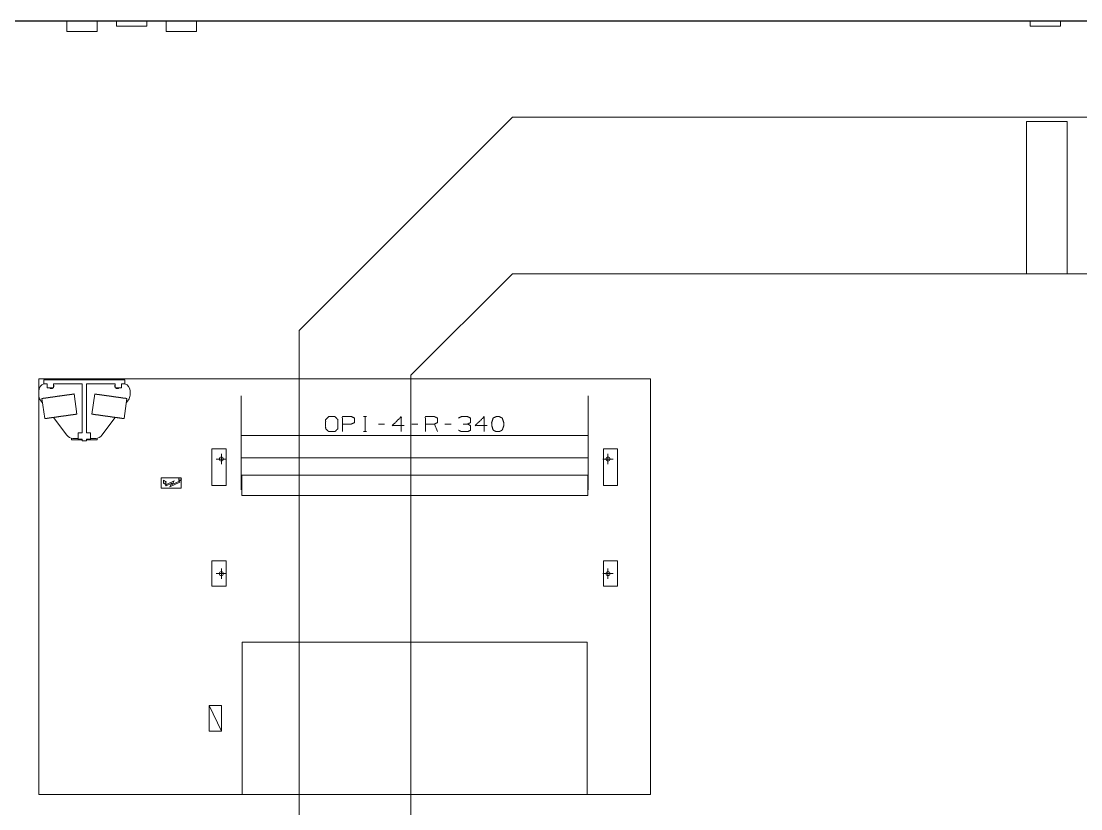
# Model space of a CAD drawing. Header units: millimetres. Extents: x 3056 to 110866, y 16649 to 58349.
# Drawn here: x 55818 to 66255, y 50594 to 58349 of the extents above; entities that cross this region are included whole.
import ezdxf

# ---------------------------------------------------------------- set-up
doc = ezdxf.new("R2010")
doc.units = ezdxf.units.MM
doc.layers.add('1', color=7, linetype='Continuous', true_color=0xffffff)

msp = doc.modelspace()

# ---------------------------------------------------------------- linework, layer by layer
at = {"layer": '1', "color": 143, "linetype": 'Continuous', "lineweight": 25}
msp.add_line((95866, 58349), (3056, 58349), dxfattribs=at)
at = {"layer": '1', "color": 143, "linetype": 'Continuous', "lineweight": 13}
for p, q in [((3056, 58349), (110866, 58349)), ((58556, 55303), (58556, 17870)), ((59656, 17870), (59656, 54863))]:
    msp.add_line(p, q, dxfattribs=at)
at = {"layer": '1', "color": 43, "linetype": 'Continuous', "lineweight": 13}
msp.add_line((3056, 58349), (110866, 58349), dxfattribs=at)
msp.add_line((3056, 58349), (110866, 58349), dxfattribs=at)
at = {"layer": '1', "color": 43, "linetype": 'Continuous', "lineweight": 25}
msp.add_line((110866, 58349), (3056, 58349), dxfattribs=at)
msp.add_line((110866, 58349), (3056, 58349), dxfattribs=at)
at = {"layer": '1', "color": 9, "linetype": 'Continuous', "lineweight": 13}
for p, q in [((56266, 58349), (56266, 58249)), ((56566, 58349), (56566, 58249)), ((56756, 58349), (56756, 58299)), ((57056, 58299), (57056, 58349)), ((57246, 58349), (57246, 58249)), ((57546, 58349), (57546, 58249)), ((65756, 58349), (65756, 58299)), ((66056, 58299), (66056, 58349)), ((56566, 58249), (56266, 58249)), ((56756, 58299), (57056, 58299)), ((57246, 58249), (57546, 58249)), ((65756, 58299), (66056, 58299)), ((60656, 57403), (58556, 55303)), ((70178, 57403), (60656, 57403)), ((66120, 57363), (65720, 57363)), ((65720, 55863), (65720, 57363)), ((66120, 55863), (66120, 57363)), ((60656, 55863), (59656, 54863)), ((60656, 55863), (68956, 55863)), ((58556, 55303), (58556, 47849)), ((59656, 51707), (59656, 54863))]:
    msp.add_line(p, q, dxfattribs=at)
at = {"layer": '1', "color": 4, "linetype": 'Continuous', "lineweight": 13}
for p, q in [((55990, 50735), (55990, 54828)), ((55990, 50735), (55990, 54828)), ((55990, 54828), (62018, 54828)), ((55990, 54828), (62018, 54828)), ((56840, 54818), (56040, 54818)), ((56040, 54818), (56040, 54778)), ((56840, 54818), (56840, 54778)), ((62018, 54828), (62018, 50735)), ((62018, 54828), (62018, 50735)), ((56040, 54778), (56075, 54778)), ((56075, 54778), (56075, 54738)), ((56135, 54738), (56075, 54738)), ((56135, 54778), (56420, 54778)), ((56135, 54778), (56135, 54738)), ((56420, 54778), (56420, 54295)), ((56460, 54778), (56745, 54778)), ((56460, 54778), (56460, 54295)), ((56745, 54778), (56745, 54738)), ((56805, 54738), (56745, 54738)), ((56805, 54778), (56840, 54778)), ((56805, 54778), (56805, 54738)), ((56890, 54708), (56890, 54667)), ((56005, 54622), (56028, 54593)), ((56022, 54634), (56050, 54436)), ((56367, 54481), (56339, 54679)), ((56542, 54679), (56514, 54481)), ((56831, 54436), (56859, 54634)), ((56853, 54593), (56875, 54622)), ((56136, 54448), (56268, 54272)), ((56613, 54272), (56745, 54448)), ((59189, 54456), (59219, 54456)), ((59205, 54456), (59205, 54308)), ((59398, 54383), (59339, 54383)), ((59725, 54383), (59666, 54383)), ((59918, 54308), (59888, 54383)), ((60052, 54383), (59992, 54383)), ((56420, 54295), (56380, 54295)), ((56380, 54295), (56380, 54235)), ((56460, 54295), (56500, 54295)), ((56500, 54295), (56500, 54235)), ((59189, 54308), (59219, 54308)), ((56315, 54243), (56315, 54227)), ((56315, 54227), (56420, 54227)), ((56380, 54242), (56328, 54242)), ((56420, 54235), (56380, 54235)), ((56420, 54235), (56420, 54217)), ((56460, 54217), (56420, 54217)), ((56460, 54235), (56460, 54217)), ((56460, 54235), (56500, 54235)), ((56460, 54227), (56565, 54227)), ((56553, 54242), (56500, 54242)), ((56565, 54243), (56565, 54227)), ((61404, 54270), (57984, 54270)), ((57695, 53778), (57695, 54138)), ((57695, 54138), (57836, 54138)), ((57790, 54088), (57790, 53988)), ((57836, 54138), (57836, 53778)), ((61553, 53778), (61553, 54138)), ((61553, 54138), (61693, 54138)), ((61598, 54088), (61598, 53988)), ((61693, 54138), (61693, 53778)), ((57740, 54038), (57840, 54038)), ((57984, 54051), (61404, 54051)), ((61548, 54038), (61648, 54038)), ((57990, 53680), (57990, 53880)), ((57990, 53880), (61398, 53880)), ((61398, 53880), (61398, 53680)), ((57195, 53853), (57395, 53853)), ((57195, 53753), (57195, 53853)), ((57250, 53811), (57219, 53830)), ((57219, 53797), (57219, 53830)), ((57219, 53797), (57229, 53802)), ((57245, 53775), (57229, 53802)), ((57239, 53806), (57250, 53811)), ((57249, 53788), (57239, 53806)), ((57303, 53802), (57245, 53775)), ((57249, 53788), (57326, 53824)), ((57382, 53812), (57283, 53766)), ((57283, 53766), (57303, 53802)), ((57306, 53787), (57326, 53824)), ((57378, 53821), (57306, 53787)), ((57370, 53828), (57370, 53853)), ((57395, 53828), (57370, 53828)), ((57382, 53812), (57378, 53821)), ((57395, 53853), (57395, 53753)), ((57836, 53778), (57695, 53778)), ((61693, 53778), (61553, 53778)), ((57395, 53753), (57195, 53753)), ((61398, 53680), (57990, 53680)), ((57695, 53035), (57836, 53035)), ((57695, 52785), (57695, 53035)), ((57836, 53035), (57836, 52785)), ((61553, 52785), (61553, 53035)), ((61553, 53035), (61693, 53035)), ((61693, 53035), (61693, 52785)), ((57790, 52960), (57790, 52860)), ((61598, 52960), (61598, 52860)), ((57740, 52910), (57840, 52910)), ((61548, 52910), (61648, 52910)), ((57836, 52785), (57695, 52785)), ((61693, 52785), (61553, 52785)), ((61394, 52235), (57994, 52235)), ((57670, 51610), (57790, 51360)), ((57670, 51610), (57790, 51610)), ((57670, 51360), (57670, 51610)), ((57790, 51610), (57790, 51360)), ((57790, 51360), (57670, 51360)), ((62018, 50735), (55990, 50735)), ((62018, 50735), (55990, 50735))]:
    msp.add_line(p, q, dxfattribs=at)
for centre, radius in [((57790, 54038), 20), ((61598, 54038), 20), ((57383, 53841), 12.5), ((57790, 52910), 20), ((61598, 52910), 20)]:
    msp.add_circle(centre, radius, dxfattribs=at)
for centre, radius, start, end in [((56065, 54708), 75, 109.4723, 180), ((56115, 54758), 25, 233.1281, 270), ((56115, 54758), 25, 270, 306.8719), ((56115, 54758), 25, 323.1337, 36.8719), ((56765, 54758), 25, 143.1281, 216.8663), ((56765, 54758), 25, 233.1281, 270), ((56765, 54758), 25, 270, 306.8719), ((56815, 54708), 75, 0, 70.5277), ((56065, 54667), 75, 180, 216.8699), ((56815, 54667), 75, 323.1301, 0), ((56328, 54317), 75, 216.8699, 270), ((56553, 54317), 75, 270, 323.1301)]:
    msp.add_arc(centre, radius, start, end, dxfattribs=at)
for points, knots in [([(56339, 54679), (56339, 54679), (56339, 54679), (56338, 54679), (56338, 54679), (56338, 54678), (56337, 54678), (56337, 54678), (56337, 54678), (56336, 54678), (56335, 54678), (56334, 54678), (56332, 54678), (56331, 54678), (56331, 54677), (56329, 54677), (56328, 54677), (56327, 54677), (56324, 54677), (56323, 54676), (56322, 54676), (56321, 54676), (56318, 54676), (56317, 54675), (56315, 54675), (56314, 54675), (56312, 54675), (56310, 54675), (56307, 54674), (56304, 54674), (56302, 54673), (56298, 54673), (56296, 54673), (56292, 54672), (56288, 54672), (56284, 54671), (56282, 54671), (56277, 54670), (56275, 54670), (56271, 54669), (56268, 54669), (56266, 54668), (56264, 54668), (56261, 54668), (56259, 54667), (56256, 54667), (56254, 54667), (56251, 54666), (56246, 54666), (56244, 54665), (56241, 54665), (56236, 54664), (56230, 54663), (56228, 54663), (56225, 54663), (56222, 54662), (56219, 54662), (56214, 54661), (56211, 54661), (56208, 54660), (56206, 54660), (56200, 54659), (56197, 54659), (56194, 54658), (56192, 54658), (56186, 54657), (56183, 54657), (56180, 54656), (56175, 54656), (56169, 54655), (56166, 54654), (56163, 54654), (56161, 54654), (56158, 54653), (56155, 54653), (56152, 54652), (56149, 54652), (56147, 54652), (56141, 54651), (56138, 54650), (56136, 54650), (56130, 54649), (56128, 54649), (56125, 54649), (56120, 54648), (56114, 54647), (56112, 54647), (56107, 54646), (56104, 54646), (56102, 54645), (56099, 54645), (56095, 54644), (56092, 54644), (56090, 54644), (56088, 54643), (56085, 54643), (56083, 54643), (56081, 54642), (56079, 54642), (56077, 54642), (56072, 54641), (56068, 54641), (56064, 54640), (56062, 54640), (56061, 54639), (56057, 54639), (56053, 54639), (56050, 54638), (56047, 54638), (56046, 54637), (56044, 54637), (56041, 54637), (56039, 54636), (56036, 54636), (56034, 54636), (56033, 54636), (56032, 54635), (56030, 54635), (56029, 54635), (56028, 54635), (56027, 54635), (56026, 54635), (56025, 54635), (56025, 54634), (56024, 54634), (56024, 54634), (56023, 54634), (56023, 54634), (56023, 54634), (56023, 54634), (56022, 54634), (56022, 54634), (56022, 54634), (56022, 54634), (56022, 54634)], [0, 0, 0.000166, 0.000316, 0.0008, 0.001268, 0.002872, 0.003974, 0.005091, 0.006511, 0.007947, 0.011422, 0.015529, 0.020255, 0.022926, 0.025582, 0.031527, 0.034799, 0.038057, 0.045187, 0.049027, 0.052886, 0.057025, 0.065575, 0.069986, 0.074677, 0.07937, 0.084328, 0.089289, 0.099726, 0.11068, 0.116407, 0.128079, 0.134059, 0.146449, 0.15929, 0.172566, 0.179414, 0.193305, 0.200354, 0.214832, 0.222262, 0.229678, 0.237273, 0.244855, 0.252622, 0.26037, 0.268283, 0.276183, 0.292299, 0.300479, 0.308662, 0.325261, 0.342095, 0.350609, 0.359127, 0.367742, 0.376344, 0.39371, 0.402461, 0.411226, 0.420029, 0.437695, 0.446546, 0.455447, 0.464329, 0.482147, 0.49108, 0.5, 0.51785, 0.535668, 0.544553, 0.553451, 0.562303, 0.571152, 0.579971, 0.588771, 0.59752, 0.606287, 0.623654, 0.632255, 0.640871, 0.657905, 0.666319, 0.674736, 0.691336, 0.707701, 0.715748, 0.731714, 0.739628, 0.747378, 0.755126, 0.770322, 0.777736, 0.785168, 0.792396, 0.799627, 0.806692, 0.813738, 0.820586, 0.827431, 0.840707, 0.853549, 0.865939, 0.871902, 0.877879, 0.889318, 0.900272, 0.910709, 0.920629, 0.925321, 0.929998, 0.938831, 0.947114, 0.95481, 0.961941, 0.965199, 0.96847, 0.974415, 0.977072, 0.979742, 0.984469, 0.986522, 0.988578, 0.990313, 0.992051, 0.993486, 0.994906, 0.996024, 0.997128, 0.997928, 0.99873, 0.999198, 0.999682, 0.999831, 1, 1]), ([(56859, 54634), (56859, 54634), (56859, 54634), (56859, 54634), (56859, 54634), (56858, 54634), (56858, 54634), (56858, 54634), (56857, 54634), (56857, 54634), (56857, 54634), (56856, 54634), (56855, 54635), (56855, 54635), (56854, 54635), (56853, 54635), (56852, 54635), (56851, 54635), (56849, 54635), (56848, 54636), (56847, 54636), (56845, 54636), (56842, 54636), (56840, 54637), (56837, 54637), (56835, 54637), (56834, 54638), (56831, 54638), (56827, 54639), (56824, 54639), (56820, 54639), (56819, 54640), (56817, 54640), (56813, 54641), (56811, 54641), (56807, 54641), (56804, 54642), (56802, 54642), (56800, 54642), (56798, 54643), (56796, 54643), (56793, 54643), (56791, 54644), (56789, 54644), (56786, 54644), (56781, 54645), (56779, 54645), (56777, 54646), (56774, 54646), (56769, 54647), (56766, 54647), (56761, 54648), (56756, 54649), (56753, 54649), (56751, 54649), (56745, 54650), (56743, 54650), (56740, 54651), (56734, 54652), (56732, 54652), (56729, 54652), (56726, 54653), (56723, 54653), (56720, 54654), (56718, 54654), (56715, 54654), (56712, 54655), (56706, 54656), (56701, 54656), (56698, 54657), (56695, 54657), (56689, 54658), (56687, 54658), (56684, 54659), (56681, 54659), (56675, 54660), (56673, 54660), (56670, 54661), (56667, 54661), (56661, 54662), (56659, 54662), (56656, 54663), (56653, 54663), (56651, 54663), (56645, 54664), (56640, 54665), (56637, 54665), (56635, 54666), (56630, 54666), (56627, 54667), (56625, 54667), (56622, 54667), (56620, 54668), (56617, 54668), (56615, 54668), (56613, 54669), (56610, 54669), (56606, 54670), (56603, 54670), (56599, 54671), (56597, 54671), (56593, 54672), (56589, 54672), (56585, 54673), (56583, 54673), (56579, 54673), (56577, 54674), (56574, 54674), (56571, 54675), (56569, 54675), (56567, 54675), (56566, 54675), (56564, 54675), (56563, 54676), (56562, 54676), (56560, 54676), (56559, 54676), (56558, 54676), (56557, 54677), (56554, 54677), (56553, 54677), (56552, 54677), (56550, 54677), (56549, 54678), (56549, 54678), (56547, 54678), (56546, 54678), (56545, 54678), (56544, 54678), (56544, 54678), (56543, 54678), (56543, 54679), (56543, 54679), (56542, 54679), (56542, 54679), (56542, 54679), (56542, 54679)], [0, 0, 0.000169, 0.000318, 0.000802, 0.00127, 0.002072, 0.002872, 0.003976, 0.005094, 0.006514, 0.007949, 0.009687, 0.011422, 0.013478, 0.015531, 0.020258, 0.022928, 0.025585, 0.03153, 0.034801, 0.038059, 0.04519, 0.052886, 0.061169, 0.070002, 0.074679, 0.079371, 0.089291, 0.099728, 0.110682, 0.122121, 0.128098, 0.134061, 0.146451, 0.15288, 0.165939, 0.172569, 0.179414, 0.186262, 0.193324, 0.200373, 0.207604, 0.214849, 0.222264, 0.229678, 0.244874, 0.252622, 0.260372, 0.268286, 0.284252, 0.292299, 0.308664, 0.325264, 0.333681, 0.342095, 0.359129, 0.367745, 0.376346, 0.393713, 0.40248, 0.411229, 0.420029, 0.428848, 0.437697, 0.446549, 0.455447, 0.464332, 0.48215, 0.5, 0.50892, 0.517853, 0.535671, 0.544553, 0.553454, 0.562305, 0.579971, 0.588774, 0.597539, 0.60629, 0.623656, 0.632258, 0.640873, 0.649391, 0.657905, 0.674739, 0.691338, 0.699521, 0.707701, 0.723817, 0.731717, 0.73963, 0.747378, 0.755145, 0.762727, 0.770322, 0.777738, 0.785168, 0.799646, 0.806695, 0.820586, 0.827434, 0.84071, 0.853551, 0.865941, 0.871921, 0.883593, 0.88932, 0.900274, 0.910711, 0.915672, 0.92063, 0.925323, 0.930014, 0.934425, 0.93885, 0.942975, 0.947114, 0.950973, 0.954813, 0.961943, 0.965218, 0.968473, 0.974418, 0.977091, 0.979745, 0.984471, 0.988578, 0.992053, 0.993489, 0.994909, 0.997144, 0.99793, 0.998732, 0.9992, 0.999684, 0.99985, 1, 1]), ([(57984, 54660), (57984, 54660), (57984, 54660), (57984, 54660), (57984, 54659), (57984, 54658), (57984, 54657), (57984, 54656), (57984, 54654), (57984, 54652), (57984, 54650), (57984, 54648), (57984, 54646), (57984, 54645), (57984, 54642), (57984, 54639), (57984, 54636), (57984, 54635), (57984, 54631), (57984, 54628), (57984, 54624), (57984, 54620), (57984, 54616), (57984, 54612), (57984, 54608), (57984, 54603), (57984, 54598), (57984, 54593), (57984, 54588), (57984, 54583), (57984, 54577), (57984, 54572), (57984, 54566), (57984, 54560), (57984, 54554), (57984, 54547), (57984, 54541), (57984, 54534), (57984, 54527), (57984, 54520), (57984, 54513), (57984, 54510), (57984, 54503), (57984, 54495), (57984, 54488), (57984, 54480), (57984, 54472), (57984, 54464), (57984, 54456), (57984, 54448), (57984, 54439), (57984, 54431), (57984, 54422), (57984, 54414), (57984, 54405), (57984, 54401), (57984, 54392), (57984, 54383), (57984, 54374), (57984, 54364), (57984, 54355), (57984, 54346), (57984, 54336), (57984, 54327), (57984, 54317), (57984, 54308), (57984, 54298), (57984, 54288), (57984, 54284), (57984, 54274), (57984, 54264), (57984, 54254), (57984, 54249), (57984, 54239), (57984, 54229), (57984, 54219), (57984, 54209), (57984, 54199), (57984, 54189), (57984, 54179), (57984, 54169), (57984, 54159), (57984, 54149), (57984, 54144), (57984, 54133), (57984, 54123), (57984, 54118), (57984, 54108), (57984, 54098), (57984, 54088), (57984, 54078), (57984, 54073), (57984, 54063), (57984, 54054), (57984, 54044), (57984, 54034), (57984, 54024), (57984, 54019), (57984, 54010), (57984, 54000), (57984, 53991), (57984, 53981), (57984, 53972), (57984, 53962), (57984, 53958), (57984, 53949), (57984, 53944), (57984, 53935), (57984, 53926), (57984, 53922), (57984, 53913), (57984, 53908), (57984, 53900), (57984, 53891), (57984, 53883), (57984, 53879), (57984, 53870), (57984, 53862), (57984, 53854), (57984, 53846), (57984, 53838), (57984, 53831), (57984, 53823), (57984, 53816), (57984, 53809), (57984, 53805), (57984, 53798), (57984, 53791), (57984, 53784), (57984, 53778), (57984, 53771), (57984, 53765), (57984, 53759), (57984, 53756), (57984, 53750), (57984, 53745), (57984, 53742), (57984, 53736)], [0, 0, 0.000115, 0.000441, 0.000996, 0.001764, 0.002754, 0.003962, 0.005394, 0.007043, 0.008904, 0.010988, 0.013284, 0.015797, 0.01716, 0.019989, 0.023035, 0.026293, 0.027971, 0.031543, 0.035322, 0.039302, 0.043493, 0.047885, 0.052477, 0.057264, 0.062251, 0.067439, 0.072815, 0.078381, 0.084135, 0.090078, 0.096199, 0.102509, 0.108991, 0.11565, 0.122486, 0.129489, 0.136663, 0.143998, 0.151499, 0.15916, 0.163065, 0.170955, 0.178994, 0.187182, 0.195513, 0.203987, 0.212593, 0.221337, 0.230212, 0.239213, 0.24834, 0.257581, 0.266937, 0.276407, 0.281171, 0.290802, 0.300536, 0.310361, 0.32029, 0.330304, 0.340405, 0.350585, 0.360846, 0.371181, 0.381579, 0.392046, 0.402575, 0.407866, 0.418476, 0.429137, 0.439845, 0.44521, 0.455974, 0.466773, 0.477606, 0.488463, 0.499342, 0.510238, 0.521145, 0.532064, 0.542984, 0.553903, 0.559359, 0.570267, 0.581169, 0.586614, 0.597482, 0.608332, 0.619154, 0.629941, 0.635318, 0.646054, 0.656744, 0.667382, 0.677975, 0.688511, 0.693767, 0.704211, 0.714586, 0.724892, 0.735124, 0.745282, 0.755348, 0.760341, 0.770275, 0.775222, 0.785019, 0.794719, 0.799511, 0.80905, 0.813797, 0.82317, 0.832429, 0.841573, 0.846079, 0.855034, 0.863863, 0.872561, 0.881121, 0.889544, 0.897823, 0.905959, 0.913941, 0.92178, 0.925656, 0.93326, 0.940698, 0.947975, 0.955093, 0.962032, 0.968806, 0.975402, 0.978614, 0.984947, 0.991096, 0.994125, 1, 1]), ([(61404, 54160), (61404, 54171), (61404, 54181), (61404, 54191), (61404, 54201), (61404, 54211), (61404, 54222), (61404, 54232), (61404, 54242), (61404, 54252), (61404, 54262), (61404, 54267), (61404, 54277), (61404, 54287), (61404, 54296), (61404, 54306), (61404, 54311), (61404, 54321), (61404, 54330), (61404, 54340), (61404, 54349), (61404, 54359), (61404, 54368), (61404, 54377), (61404, 54382), (61404, 54391), (61404, 54396), (61404, 54405), (61404, 54413), (61404, 54422), (61404, 54431), (61404, 54439), (61404, 54448), (61404, 54456), (61404, 54464), (61404, 54472), (61404, 54480), (61404, 54488), (61404, 54496), (61404, 54503), (61404, 54510), (61404, 54518), (61404, 54525), (61404, 54528), (61404, 54535), (61404, 54542), (61404, 54548), (61404, 54555), (61404, 54561), (61404, 54567), (61404, 54573), (61404, 54578), (61404, 54584), (61404, 54587), (61404, 54592), (61404, 54597), (61404, 54602), (61404, 54606), (61404, 54611), (61404, 54615), (61404, 54619), (61404, 54623), (61404, 54627), (61404, 54631), (61404, 54634), (61404, 54637), (61404, 54640), (61404, 54643), (61404, 54646), (61404, 54648), (61404, 54650), (61404, 54652), (61404, 54654), (61404, 54655), (61404, 54657), (61404, 54658), (61404, 54659), (61404, 54660), (61404, 54660), (61404, 54660), (61404, 54660)], [0, 0, 0.020404, 0.040788, 0.061161, 0.081512, 0.101821, 0.122099, 0.142313, 0.162474, 0.182572, 0.202595, 0.212554, 0.23244, 0.25223, 0.271915, 0.291494, 0.301252, 0.32064, 0.339891, 0.359005, 0.37797, 0.396776, 0.415413, 0.433881, 0.443025, 0.461218, 0.470277, 0.488173, 0.505879, 0.523373, 0.540645, 0.557684, 0.574501, 0.591085, 0.607415, 0.623491, 0.639313, 0.654859, 0.670141, 0.685138, 0.699859, 0.714284, 0.728413, 0.735324, 0.748987, 0.762353, 0.775392, 0.788102, 0.800495, 0.81255, 0.824276, 0.835653, 0.846681, 0.852099, 0.862598, 0.872747, 0.882515, 0.891924, 0.900962, 0.90963, 0.917916, 0.925811, 0.933336, 0.940459, 0.9472, 0.95354, 0.959487, 0.965033, 0.970187, 0.974928, 0.979257, 0.983194, 0.986707, 0.989819, 0.992518, 0.994804, 0.996666, 0.998127, 0.999164, 0.999788, 1, 1]), ([(56367, 54481), (56367, 54481), (56366, 54481), (56366, 54481), (56366, 54480), (56366, 54480), (56366, 54480), (56365, 54480), (56365, 54480), (56365, 54480), (56364, 54480), (56364, 54480), (56363, 54480), (56362, 54480), (56362, 54480), (56361, 54480), (56360, 54480), (56359, 54480), (56358, 54479), (56357, 54479), (56356, 54479), (56355, 54479), (56352, 54479), (56351, 54478), (56350, 54478), (56347, 54478), (56344, 54477), (56343, 54477), (56341, 54477), (56340, 54477), (56338, 54477), (56335, 54476), (56331, 54476), (56330, 54475), (56328, 54475), (56324, 54475), (56322, 54474), (56320, 54474), (56316, 54473), (56314, 54473), (56312, 54473), (56308, 54472), (56303, 54472), (56298, 54471), (56296, 54471), (56294, 54470), (56289, 54470), (56284, 54469), (56282, 54469), (56279, 54468), (56274, 54468), (56269, 54467), (56266, 54466), (56263, 54466), (56258, 54465), (56253, 54465), (56247, 54464), (56245, 54463), (56242, 54463), (56239, 54463), (56236, 54462), (56231, 54461), (56228, 54461), (56225, 54461), (56219, 54460), (56214, 54459), (56211, 54459), (56205, 54458), (56202, 54457), (56197, 54457), (56191, 54456), (56188, 54456), (56186, 54455), (56180, 54454), (56174, 54454), (56169, 54453), (56166, 54452), (56163, 54452), (56161, 54452), (56158, 54451), (56153, 54450), (56150, 54450), (56147, 54450), (56142, 54449), (56137, 54448), (56135, 54448), (56132, 54448), (56127, 54447), (56122, 54446), (56120, 54446), (56118, 54446), (56113, 54445), (56109, 54444), (56104, 54444), (56102, 54443), (56098, 54443), (56096, 54443), (56092, 54442), (56088, 54441), (56087, 54441), (56085, 54441), (56081, 54440), (56078, 54440), (56076, 54440), (56073, 54439), (56070, 54439), (56069, 54439), (56066, 54438), (56065, 54438), (56064, 54438), (56062, 54438), (56061, 54438), (56060, 54437), (56058, 54437), (56057, 54437), (56056, 54437), (56055, 54437), (56055, 54437), (56054, 54437), (56053, 54437), (56053, 54436), (56052, 54436), (56052, 54436), (56051, 54436), (56051, 54436), (56051, 54436), (56050, 54436), (56050, 54436), (56050, 54436), (56050, 54436), (56050, 54436), (56050, 54436)], [0, 0, 0.00015, 0.000318, 0.000802, 0.00127, 0.00207, 0.002856, 0.003974, 0.005094, 0.006514, 0.007949, 0.009685, 0.011422, 0.013476, 0.015531, 0.017886, 0.020255, 0.022912, 0.025583, 0.031527, 0.034785, 0.038057, 0.045187, 0.04903, 0.052886, 0.061153, 0.069986, 0.074679, 0.079371, 0.084331, 0.089289, 0.099726, 0.11068, 0.11641, 0.122121, 0.134043, 0.140254, 0.146451, 0.159293, 0.16592, 0.172567, 0.186262, 0.200354, 0.214832, 0.222264, 0.229678, 0.244858, 0.26037, 0.268286, 0.276183, 0.292299, 0.308664, 0.316964, 0.325261, 0.342095, 0.359129, 0.376344, 0.385027, 0.393712, 0.402461, 0.411229, 0.428845, 0.437697, 0.446546, 0.464331, 0.482149, 0.491083, 0.508917, 0.517851, 0.535668, 0.553437, 0.562303, 0.571154, 0.588771, 0.606273, 0.623656, 0.632255, 0.640857, 0.649388, 0.657905, 0.674722, 0.683038, 0.691336, 0.707701, 0.7238, 0.731714, 0.73963, 0.755126, 0.770322, 0.777738, 0.785151, 0.799629, 0.813738, 0.827433, 0.834063, 0.847122, 0.853551, 0.865941, 0.877863, 0.88359, 0.88932, 0.900274, 0.910711, 0.915669, 0.925323, 0.934422, 0.93883, 0.947114, 0.950954, 0.954812, 0.961943, 0.965198, 0.968472, 0.974417, 0.977071, 0.979744, 0.982099, 0.984468, 0.986524, 0.988577, 0.990315, 0.99205, 0.993486, 0.994906, 0.996026, 0.997127, 0.99793, 0.99873, 0.999197, 0.999681, 0.999834, 1, 1]), ([(56831, 54436), (56831, 54436), (56831, 54436), (56831, 54436), (56831, 54436), (56830, 54436), (56830, 54436), (56830, 54436), (56829, 54436), (56829, 54436), (56828, 54436), (56828, 54437), (56827, 54437), (56826, 54437), (56826, 54437), (56825, 54437), (56824, 54437), (56823, 54437), (56821, 54437), (56820, 54438), (56819, 54438), (56817, 54438), (56816, 54438), (56814, 54438), (56812, 54439), (56809, 54439), (56808, 54439), (56806, 54440), (56805, 54440), (56803, 54440), (56800, 54440), (56796, 54441), (56794, 54441), (56793, 54441), (56789, 54442), (56785, 54443), (56783, 54443), (56779, 54443), (56777, 54444), (56772, 54444), (56768, 54445), (56763, 54446), (56761, 54446), (56758, 54446), (56754, 54447), (56749, 54448), (56746, 54448), (56744, 54448), (56739, 54449), (56733, 54450), (56731, 54450), (56728, 54450), (56723, 54451), (56720, 54452), (56717, 54452), (56715, 54452), (56712, 54453), (56706, 54454), (56701, 54454), (56695, 54455), (56693, 54456), (56690, 54456), (56684, 54457), (56678, 54457), (56676, 54458), (56670, 54459), (56664, 54459), (56659, 54460), (56656, 54461), (56653, 54461), (56650, 54461), (56645, 54462), (56642, 54463), (56639, 54463), (56636, 54463), (56634, 54464), (56628, 54465), (56623, 54465), (56617, 54466), (56615, 54466), (56612, 54467), (56607, 54468), (56602, 54468), (56599, 54469), (56597, 54469), (56592, 54470), (56587, 54470), (56585, 54471), (56582, 54471), (56578, 54472), (56573, 54472), (56569, 54473), (56567, 54473), (56565, 54473), (56561, 54474), (56559, 54474), (56557, 54475), (56553, 54475), (56551, 54475), (56549, 54476), (56546, 54476), (56543, 54477), (56541, 54477), (56540, 54477), (56538, 54477), (56537, 54477), (56534, 54478), (56531, 54478), (56530, 54478), (56529, 54479), (56526, 54479), (56525, 54479), (56524, 54479), (56522, 54479), (56522, 54480), (56521, 54480), (56520, 54480), (56519, 54480), (56519, 54480), (56518, 54480), (56517, 54480), (56517, 54480), (56516, 54480), (56516, 54480), (56516, 54480), (56515, 54480), (56515, 54480), (56515, 54480), (56515, 54481), (56514, 54481), (56514, 54481), (56514, 54481)], [0, 0, 0.000166, 0.000319, 0.001287, 0.00207, 0.002873, 0.003974, 0.005094, 0.006514, 0.00795, 0.009685, 0.011423, 0.013476, 0.015531, 0.017901, 0.020256, 0.022929, 0.025583, 0.031528, 0.034802, 0.038057, 0.045187, 0.049046, 0.052886, 0.06117, 0.070002, 0.074694, 0.079371, 0.084331, 0.089289, 0.099726, 0.11068, 0.11641, 0.122137, 0.134059, 0.146449, 0.152878, 0.165937, 0.172567, 0.186278, 0.200371, 0.214849, 0.222262, 0.229678, 0.244874, 0.260386, 0.268286, 0.2762, 0.292299, 0.308664, 0.316962, 0.325278, 0.342111, 0.350628, 0.359143, 0.367745, 0.376344, 0.393727, 0.411229, 0.428846, 0.437697, 0.446563, 0.464332, 0.482149, 0.491083, 0.508934, 0.526768, 0.544569, 0.553454, 0.562303, 0.571155, 0.588771, 0.597539, 0.606287, 0.614973, 0.623656, 0.640871, 0.657905, 0.674739, 0.683036, 0.691336, 0.707718, 0.723817, 0.731714, 0.73963, 0.755142, 0.770322, 0.777736, 0.785168, 0.799646, 0.813738, 0.827433, 0.83408, 0.840707, 0.853549, 0.859746, 0.865957, 0.877879, 0.883607, 0.88932, 0.900274, 0.910711, 0.915669, 0.920629, 0.92532, 0.930014, 0.938847, 0.947114, 0.95097, 0.954813, 0.961943, 0.965215, 0.968473, 0.974417, 0.977088, 0.979745, 0.982114, 0.984469, 0.986524, 0.988578, 0.990315, 0.992051, 0.993486, 0.994906, 0.996026, 0.997144, 0.99793, 0.99873, 0.999198, 0.999682, 0.99985, 1, 1]), ([(58848, 54308), (58908, 54308), (58937, 54337), (58937, 54426), (58908, 54456), (58848, 54456), (58817, 54426), (58817, 54337), (58848, 54308)], [0, 0, 0.12712, 0.217023, 0.407703, 0.497606, 0.624726, 0.717023, 0.907703, 1, 1]), ([(58982, 54308), (58982, 54456), (59071, 54456), (59101, 54442), (59101, 54397), (59070, 54383), (58982, 54383)], [0, 0, 0.339345, 0.54295, 0.618046, 0.721633, 0.799964, 1, 1]), ([(59591, 54367), (59472, 54367), (59562, 54456), (59562, 54308)], [0, 0, 0.30205, 0.622427, 1, 1]), ([(59799, 54308), (59799, 54456), (59888, 54456), (59918, 54442), (59918, 54397), (59888, 54383), (59799, 54383)], [0, 0, 0.339235, 0.542761, 0.617843, 0.721396, 0.796474, 1, 1]), ([(60215, 54383), (60245, 54397), (60245, 54442), (60215, 54456), (60154, 54456), (60125, 54442)], [0, 0, 0.160389, 0.381644, 0.542044, 0.8396, 1, 1]), ([(60126, 54322), (60154, 54308), (60215, 54308), (60245, 54322), (60245, 54367), (60215, 54383), (60170, 54383)], [0, 0, 0.126083, 0.370418, 0.502129, 0.683809, 0.818319, 1, 1]), ([(60408, 54367), (60290, 54367), (60379, 54456), (60379, 54308)], [0, 0, 0.30205, 0.622427, 1, 1]), ([(60527, 54308), (60556, 54323), (60572, 54367), (60572, 54397), (60556, 54442), (60527, 54456), (60497, 54456), (60467, 54442), (60452, 54397), (60453, 54367), (60467, 54323), (60497, 54308), (60527, 54308)], [0, 0, 0.076268, 0.181888, 0.249377, 0.358346, 0.433027, 0.500517, 0.575209, 0.684173, 0.751756, 0.856231, 0.932511, 1, 1]), ([(61404, 53736), (61404, 53742), (61404, 53747), (61404, 53753), (61404, 53759), (61404, 53765), (61404, 53772), (61404, 53778), (61404, 53781), (61404, 53788), (61404, 53795), (61404, 53802), (61404, 53809), (61404, 53816), (61404, 53824), (61404, 53831), (61404, 53839), (61404, 53847), (61404, 53855), (61404, 53863), (61404, 53871), (61404, 53879), (61404, 53888), (61404, 53896), (61404, 53905), (61404, 53914), (61404, 53922), (61404, 53931), (61404, 53940), (61404, 53945), (61404, 53954), (61404, 53963), (61404, 53968), (61404, 53977), (61404, 53987), (61404, 53996), (61404, 54006), (61404, 54016), (61404, 54025), (61404, 54035), (61404, 54045), (61404, 54055), (61404, 54065), (61404, 54075), (61404, 54085), (61404, 54095), (61404, 54105), (61404, 54115), (61404, 54125), (61404, 54135), (61404, 54145), (61404, 54155), (61404, 54160)], [0, 0, 0.012849, 0.026097, 0.039744, 0.05379, 0.068223, 0.08303, 0.098224, 0.106008, 0.12175, 0.137855, 0.154309, 0.171112, 0.188264, 0.205741, 0.223542, 0.241667, 0.260092, 0.278828, 0.297864, 0.317187, 0.336785, 0.356669, 0.376803, 0.397198, 0.417843, 0.438713, 0.459832, 0.481164, 0.491879, 0.513535, 0.535377, 0.546392, 0.568535, 0.590839, 0.613318, 0.635946, 0.658725, 0.681653, 0.704705, 0.727883, 0.751173, 0.774562, 0.798039, 0.821603, 0.845242, 0.868944, 0.892707, 0.916496, 0.940335, 0.964198, 0.988062, 1, 1]), ([(57994, 52235), (57994, 52235), (57994, 52235), (57994, 52234), (57994, 52234), (57994, 52233), (57994, 52232), (57994, 52231), (57994, 52230), (57994, 52228), (57994, 52226), (57994, 52224), (57994, 52222), (57994, 52221), (57994, 52218), (57994, 52215), (57994, 52212), (57994, 52209), (57994, 52206), (57994, 52202), (57994, 52199), (57994, 52195), (57994, 52193), (57994, 52188), (57994, 52184), (57994, 52179), (57994, 52175), (57994, 52170), (57994, 52167), (57994, 52162), (57994, 52159), (57994, 52154), (57994, 52148), (57994, 52142), (57994, 52136), (57994, 52130), (57994, 52123), (57994, 52117), (57994, 52110), (57994, 52103), (57994, 52096), (57994, 52088), (57994, 52081), (57994, 52073), (57994, 52066), (57994, 52058), (57994, 52054), (57994, 52045), (57994, 52037), (57994, 52029), (57994, 52020), (57994, 52011), (57994, 52002), (57994, 51993), (57994, 51984), (57994, 51975), (57994, 51965), (57994, 51956), (57994, 51946), (57994, 51941), (57994, 51931), (57994, 51921), (57994, 51911), (57994, 51901), (57994, 51890), (57994, 51885), (57994, 51875), (57994, 51864), (57994, 51858), (57994, 51848), (57994, 51837), (57994, 51826), (57994, 51820), (57994, 51809), (57994, 51798), (57994, 51792), (57994, 51781), (57994, 51769), (57994, 51764), (57994, 51752), (57994, 51746), (57994, 51735), (57994, 51723), (57994, 51711), (57994, 51705), (57994, 51693), (57994, 51681), (57994, 51669), (57994, 51657), (57994, 51645), (57994, 51633), (57994, 51621), (57994, 51609), (57994, 51596), (57994, 51590), (57994, 51578), (57994, 51566), (57994, 51553), (57994, 51541), (57994, 51529), (57994, 51516), (57994, 51504), (57994, 51492), (57994, 51485)], [0, 0, 0.000134, 0.000543, 0.001228, 0.001707, 0.002801, 0.004163, 0.005807, 0.007712, 0.009892, 0.012347, 0.015064, 0.018055, 0.019622, 0.023015, 0.02667, 0.0306, 0.034791, 0.039243, 0.043963, 0.048944, 0.05418, 0.056931, 0.062555, 0.068439, 0.074577, 0.08097, 0.087609, 0.090996, 0.098009, 0.101643, 0.109023, 0.11665, 0.124524, 0.132631, 0.140977, 0.149557, 0.158369, 0.167415, 0.176686, 0.186175, 0.195898, 0.205832, 0.215992, 0.226364, 0.23694, 0.242288, 0.253175, 0.264273, 0.275576, 0.28707, 0.298761, 0.31065, 0.322722, 0.334977, 0.347416, 0.360032, 0.372823, 0.385784, 0.392353, 0.405568, 0.418946, 0.432478, 0.446166, 0.460009, 0.466966, 0.481028, 0.495237, 0.502406, 0.516813, 0.531355, 0.546023, 0.553389, 0.568249, 0.58322, 0.590763, 0.605904, 0.621151, 0.628806, 0.644209, 0.651956, 0.667506, 0.683141, 0.698868, 0.706749, 0.722596, 0.738521, 0.754516, 0.770574, 0.786703, 0.802881, 0.819123, 0.835408, 0.851734, 0.859926, 0.876316, 0.892734, 0.909188, 0.92567, 0.942165, 0.958676, 0.9752, 0.991731, 1, 1]), ([(61394, 51485), (61394, 51498), (61394, 51510), (61394, 51522), (61394, 51535), (61394, 51541), (61394, 51553), (61394, 51566), (61394, 51578), (61394, 51590), (61394, 51603), (61394, 51615), (61394, 51627), (61394, 51639), (61394, 51651), (61394, 51663), (61394, 51675), (61394, 51687), (61394, 51699), (61394, 51711), (61394, 51723), (61394, 51735), (61394, 51746), (61394, 51758), (61394, 51769), (61394, 51775), (61394, 51787), (61394, 51798), (61394, 51809), (61394, 51820), (61394, 51831), (61394, 51842), (61394, 51853), (61394, 51858), (61394, 51869), (61394, 51880), (61394, 51890), (61394, 51901), (61394, 51911), (61394, 51921), (61394, 51931), (61394, 51941), (61394, 51951), (61394, 51960), (61394, 51970), (61394, 51975), (61394, 51984), (61394, 51989), (61394, 51998), (61394, 52007), (61394, 52011), (61394, 52020), (61394, 52029), (61394, 52037), (61394, 52045), (61394, 52054), (61394, 52062), (61394, 52069), (61394, 52077), (61394, 52085), (61394, 52092), (61394, 52099), (61394, 52106), (61394, 52113), (61394, 52120), (61394, 52126), (61394, 52133), (61394, 52139), (61394, 52145), (61394, 52148), (61394, 52154), (61394, 52159), (61394, 52162), (61394, 52167), (61394, 52172), (61394, 52177), (61394, 52182), (61394, 52186), (61394, 52191), (61394, 52195), (61394, 52199), (61394, 52202), (61394, 52206), (61394, 52209), (61394, 52212), (61394, 52215), (61394, 52217), (61394, 52219), (61394, 52222), (61394, 52224), (61394, 52226), (61394, 52228), (61394, 52230), (61394, 52231), (61394, 52232), (61394, 52233), (61394, 52234), (61394, 52234), (61394, 52235), (61394, 52235), (61394, 52235), (61394, 52235)], [0, 0, 0.016531, 0.033062, 0.049579, 0.06609, 0.07433, 0.090812, 0.107266, 0.123684, 0.140074, 0.156429, 0.172734, 0.188998, 0.205204, 0.221361, 0.237455, 0.253478, 0.269438, 0.285327, 0.301132, 0.316859, 0.332494, 0.348044, 0.363496, 0.378849, 0.386497, 0.401695, 0.41678, 0.431751, 0.446611, 0.461343, 0.475948, 0.490426, 0.497594, 0.511867, 0.526, 0.539991, 0.553834, 0.567522, 0.581054, 0.594432, 0.607647, 0.620693, 0.633569, 0.646276, 0.652584, 0.665023, 0.671154, 0.683318, 0.695298, 0.701239, 0.71293, 0.724424, 0.735727, 0.746825, 0.757712, 0.768401, 0.778878, 0.789144, 0.799191, 0.80902, 0.818622, 0.828006, 0.837165, 0.846097, 0.854796, 0.863256, 0.871483, 0.879477, 0.88335, 0.890977, 0.898357, 0.901991, 0.909004, 0.915771, 0.92229, 0.928555, 0.934567, 0.940317, 0.94582, 0.951056, 0.956037, 0.960757, 0.965209, 0.9694, 0.97333, 0.975157, 0.978685, 0.981945, 0.984936, 0.987653, 0.990108, 0.992288, 0.994193, 0.995837, 0.996585, 0.997813, 0.998772, 0.999111, 0.999661, 0.999929, 1, 1]), ([(57994, 51485), (57994, 51473), (57994, 51461), (57994, 51448), (57994, 51436), (57994, 51430), (57994, 51417), (57994, 51405), (57994, 51393), (57994, 51380), (57994, 51368), (57994, 51356), (57994, 51344), (57994, 51331), (57994, 51319), (57994, 51307), (57994, 51295), (57994, 51283), (57994, 51271), (57994, 51259), (57994, 51248), (57994, 51236), (57994, 51224), (57994, 51213), (57994, 51207), (57994, 51195), (57994, 51184), (57994, 51173), (57994, 51161), (57994, 51150), (57994, 51139), (57994, 51128), (57994, 51117), (57994, 51107), (57994, 51096), (57994, 51086), (57994, 51075), (57994, 51070), (57994, 51060), (57994, 51050), (57994, 51039), (57994, 51030), (57994, 51020), (57994, 51010), (57994, 51001), (57994, 50991), (57994, 50982), (57994, 50973), (57994, 50964), (57994, 50959), (57994, 50951), (57994, 50942), (57994, 50934), (57994, 50925), (57994, 50917), (57994, 50909), (57994, 50901), (57994, 50897), (57994, 50890), (57994, 50882), (57994, 50875), (57994, 50868), (57994, 50861), (57994, 50854), (57994, 50847), (57994, 50841), (57994, 50835), (57994, 50829), (57994, 50823), (57994, 50817), (57994, 50812), (57994, 50806), (57994, 50801), (57994, 50796), (57994, 50791), (57994, 50787), (57994, 50782), (57994, 50778), (57994, 50776), (57994, 50772), (57994, 50768), (57994, 50765), (57994, 50761), (57994, 50758), (57994, 50755), (57994, 50753), (57994, 50751), (57994, 50749), (57994, 50747), (57994, 50746), (57994, 50744), (57994, 50742), (57994, 50740), (57994, 50739), (57994, 50738), (57994, 50737), (57994, 50736), (57994, 50736), (57994, 50736), (57994, 50735), (57994, 50735)], [0, 0, 0.016538, 0.033062, 0.049587, 0.06609, 0.074337, 0.090812, 0.107266, 0.123691, 0.140081, 0.156429, 0.172742, 0.188998, 0.205211, 0.221361, 0.237455, 0.253485, 0.269445, 0.285327, 0.301139, 0.316859, 0.332501, 0.348044, 0.363496, 0.371201, 0.386504, 0.401695, 0.416787, 0.431759, 0.446611, 0.461343, 0.475948, 0.490426, 0.50477, 0.518972, 0.533034, 0.546948, 0.553834, 0.567522, 0.581061, 0.594439, 0.607647, 0.6207, 0.633576, 0.646283, 0.658807, 0.671154, 0.683318, 0.695298, 0.701239, 0.71293, 0.724431, 0.735727, 0.746825, 0.757719, 0.768401, 0.778878, 0.784015, 0.794168, 0.804102, 0.813825, 0.823321, 0.832592, 0.841631, 0.85045, 0.85903, 0.867376, 0.875483, 0.88335, 0.890977, 0.898365, 0.905505, 0.912391, 0.919037, 0.925423, 0.931561, 0.937445, 0.943069, 0.94582, 0.951063, 0.956037, 0.960757, 0.965209, 0.9694, 0.97333, 0.976992, 0.978685, 0.981945, 0.984936, 0.986362, 0.988951, 0.991265, 0.993311, 0.995089, 0.996585, 0.99782, 0.998772, 0.999457, 0.999661, 0.999936, 1, 1]), ([(61394, 50735), (61394, 50735), (61394, 50736), (61394, 50736), (61394, 50737), (61394, 50738), (61394, 50739), (61394, 50740), (61394, 50742), (61394, 50744), (61394, 50746), (61394, 50748), (61394, 50750), (61394, 50753), (61394, 50755), (61394, 50758), (61394, 50761), (61394, 50765), (61394, 50768), (61394, 50772), (61394, 50776), (61394, 50778), (61394, 50782), (61394, 50787), (61394, 50789), (61394, 50794), (61394, 50796), (61394, 50801), (61394, 50806), (61394, 50812), (61394, 50817), (61394, 50823), (61394, 50829), (61394, 50835), (61394, 50838), (61394, 50844), (61394, 50851), (61394, 50857), (61394, 50864), (61394, 50871), (61394, 50879), (61394, 50882), (61394, 50890), (61394, 50897), (61394, 50901), (61394, 50909), (61394, 50917), (61394, 50921), (61394, 50929), (61394, 50938), (61394, 50946), (61394, 50951), (61394, 50959), (61394, 50968), (61394, 50977), (61394, 50987), (61394, 50996), (61394, 51005), (61394, 51015), (61394, 51025), (61394, 51034), (61394, 51044), (61394, 51055), (61394, 51065), (61394, 51075), (61394, 51086), (61394, 51096), (61394, 51107), (61394, 51117), (61394, 51128), (61394, 51139), (61394, 51150), (61394, 51161), (61394, 51173), (61394, 51184), (61394, 51195), (61394, 51207), (61394, 51218), (61394, 51230), (61394, 51242), (61394, 51254), (61394, 51265), (61394, 51277), (61394, 51289), (61394, 51301), (61394, 51313), (61394, 51325), (61394, 51337), (61394, 51350), (61394, 51362), (61394, 51374), (61394, 51386), (61394, 51399), (61394, 51411), (61394, 51423), (61394, 51436), (61394, 51448), (61394, 51454), (61394, 51467), (61394, 51479), (61394, 51485)], [0, 0, 0.000134, 0.000543, 0.001228, 0.00218, 0.003415, 0.004911, 0.006689, 0.008735, 0.011049, 0.013638, 0.016489, 0.019614, 0.023008, 0.02667, 0.0306, 0.034791, 0.039243, 0.043963, 0.048937, 0.05418, 0.056931, 0.062555, 0.068439, 0.071445, 0.07771, 0.080963, 0.087609, 0.094495, 0.101635, 0.109023, 0.11665, 0.124517, 0.132624, 0.136744, 0.145204, 0.153903, 0.162828, 0.171987, 0.18137, 0.19098, 0.195898, 0.205832, 0.215985, 0.221122, 0.231599, 0.242281, 0.247728, 0.258728, 0.269925, 0.28132, 0.28707, 0.298761, 0.310643, 0.322715, 0.33497, 0.347409, 0.360032, 0.372823, 0.385784, 0.398915, 0.412215, 0.42567, 0.43928, 0.453052, 0.466966, 0.481028, 0.49523, 0.509574, 0.524052, 0.538657, 0.553389, 0.568241, 0.583213, 0.598305, 0.613496, 0.628799, 0.644202, 0.659703, 0.675296, 0.69098, 0.706749, 0.722596, 0.738521, 0.754516, 0.770574, 0.786696, 0.802881, 0.819116, 0.835401, 0.851734, 0.868103, 0.884514, 0.900954, 0.917422, 0.93391, 0.950413, 0.958676, 0.9752, 0.991731, 1, 1])]:
    msp.add_open_spline(points, degree=1, knots=knots, dxfattribs=at)

doc.saveas('drawing.dxf')
